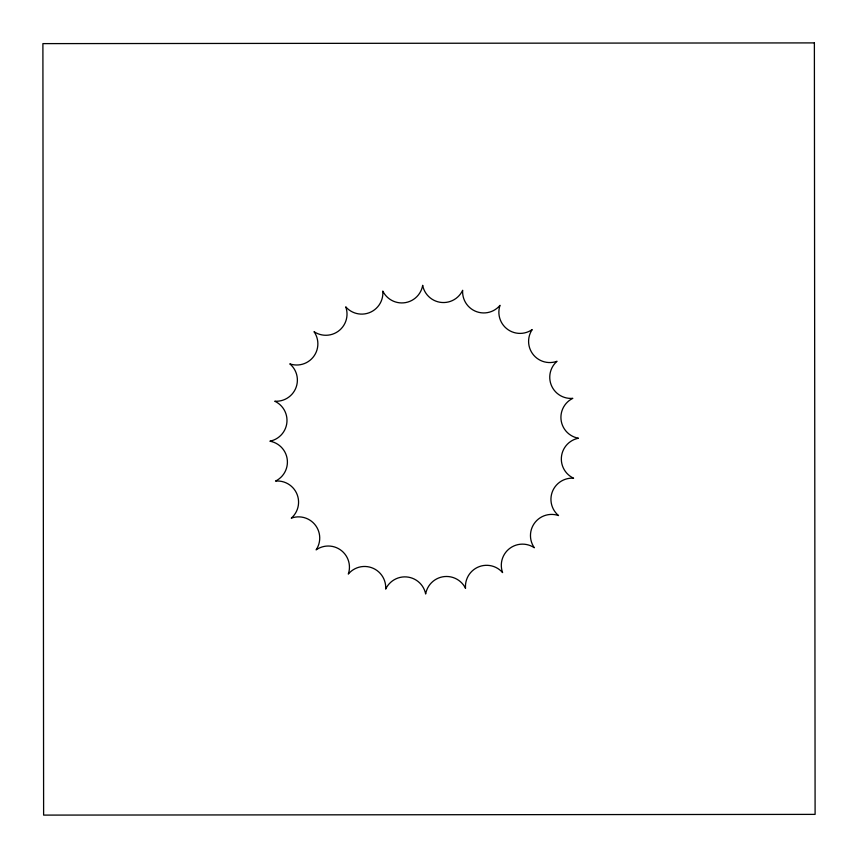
<?xml version="1.0" encoding="UTF-8"?>
<svg xmlns="http://www.w3.org/2000/svg" width="858" height="858" viewBox="0 0 858 858"><rect width="100%" height="100%" fill="white"/><g stroke="black" fill="none" stroke-linecap="round" stroke-linejoin="round"><path stroke-width="1.29" d="M814.381 42.9L42.9 43.619L43.619 815.1L815.1 814.381L814.381 42.9M422.672 285.414A21.171 21.171 0 0 0 462.655 290.294A21.171 21.171 0 0 0 500.021 305.341A21.171 21.171 0 0 0 532.207 329.558A21.171 21.171 0 0 0 557.035 361.272A21.171 21.171 0 0 0 572.812 398.337A21.171 21.171 0 0 0 578.453 438.224A21.171 21.171 0 0 0 573.584 478.206A21.171 21.171 0 0 0 558.526 515.561A21.171 21.171 0 0 0 534.319 547.758A21.171 21.171 0 0 0 502.595 572.586A21.171 21.171 0 0 0 465.529 588.352A21.171 21.171 0 0 0 425.654 593.993A21.171 21.171 0 0 0 385.671 589.124A21.171 21.171 0 0 0 348.305 574.066A21.171 21.171 0 0 0 316.119 549.86A21.171 21.171 0 0 0 291.291 518.146A21.171 21.171 0 0 0 275.515 481.081A21.171 21.171 0 0 0 269.873 441.194A21.171 21.171 0 0 0 274.742 401.212A21.171 21.171 0 0 0 289.8 363.856A21.171 21.171 0 0 0 314.017 331.66A21.171 21.171 0 0 0 345.731 306.832A21.171 21.171 0 0 0 382.797 291.055A21.171 21.171 0 0 0 422.672 285.414"/></g></svg>
